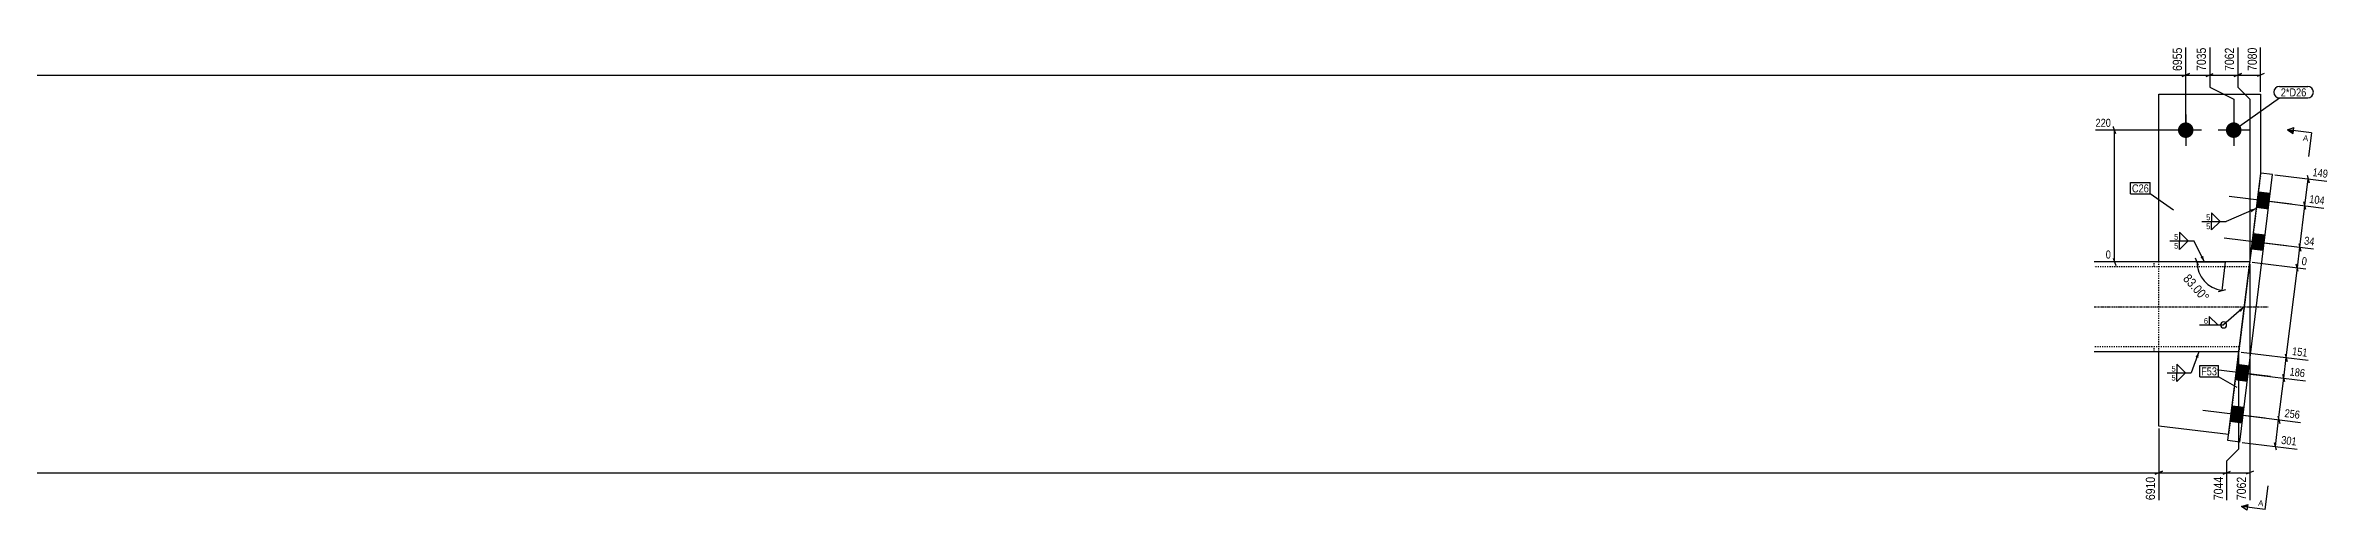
# Model space of a CAD drawing. Header units: millimetres. Extents: x 26 to 42769, y 7 to 1475.
# Drawn here: x 19562 to 23377, y 10 to 785 of the extents above; entities that cross this region are included whole.
import ezdxf

# ---------------------------------------------------------------- set-up
doc = ezdxf.new("R2010")
doc.units = ezdxf.units.MM
doc.linetypes.add('DXK_LINE_DOT2', pattern=[3.9198, 1.9599, -1.9599])
doc.linetypes.add('DXK_LINE_DOT3', pattern=[5.9187, 2.979, -0.9799, 0.9799, -0.9799])
for name, color, linetype in [('MÅLSÆTNING', 7, 'Continuous'), ('STÅL', 7, 'Continuous'), ('TEKST', 7, 'Continuous')]:
    doc.layers.add(name, color=color, linetype=linetype)
doc.styles.add('Arial', font='ARIAL.TTF', dxfattribs={"height": 0.2})
doc.styles.add('Arial Narrow', font='ARIALN.TTF', dxfattribs={"height": 0.2})

msp = doc.modelspace()

# ---------------------------------------------------------------- hatches: boundary and pattern name
at = {"layer": 'STÅL', "linetype": 'Continuous'}
for points in [[(23148.5, 644.3, -1), (23122.5, 644.3, -1)], [(23228.5, 644.3, -1), (23202.5, 644.3, -1)], [(23256.7, 540.8), (23253.5, 515), (23273.4, 512.6), (23276.6, 538.4)], [(23256.7, 540.8), (23253.5, 515), (23273.4, 512.6), (23276.6, 538.4)], [(23248.2, 471.3), (23245, 445.5), (23264.9, 443.1), (23268, 468.9)], [(23248.2, 471.3), (23245, 445.5), (23264.9, 443.1), (23268, 468.9)], [(23221.4, 253), (23218.2, 227.2), (23238.1, 224.7), (23241.2, 250.5)], [(23221.4, 253), (23218.2, 227.2), (23238.1, 224.7), (23241.2, 250.5)], [(23212.8, 183.5), (23209.7, 157.7), (23229.5, 155.3), (23232.7, 181.1)], [(23212.8, 183.5), (23209.7, 157.7), (23229.5, 155.3), (23232.7, 181.1)]]:
    msp.add_hatch(color=96, dxfattribs=at).paths.add_polyline_path(points)
at = {"layer": 'TEKST', "linetype": 'Continuous'}
for points in [[(23243.2, 511.8), (23253.3, 513.4), (23245.1, 507.2)], [(23224, 344.5), (23233.2, 349.3), (23227.3, 340.8)]]:
    msp.add_hatch(color=3, dxfattribs=at).paths.add_polyline_path(points)

# ---------------------------------------------------------------- linework, layer by layer
at = {"layer": 'MÅLSÆTNING', "color": 7, "linetype": 'Continuous'}
for p, q in [((23135.5, 648.3), (23135.5, 782.1)), ((23175.5, 782.1), (23175.5, 716.3)), ((23175.5, 782.1), (23175.5, 716.3)), ((23222.4, 782.1), (23222.4, 716.3)), ((23260.5, 708.3), (23260.5, 782.1)), ((23141.5, 738.7), (23129.5, 733.9)), ((23135.5, 736.3), (23175.5, 736.3)), ((23169.5, 733.9), (23181.5, 738.7)), ((23216.4, 733.9), (23228.4, 738.7)), ((23222.4, 736.3), (23260.5, 736.3)), ((23266.5, 738.7), (23254.5, 733.9)), ((23175.5, 716.3), (23215.5, 696.3)), ((23175.5, 716.3), (23215.5, 696.3)), ((23215.5, 696.3), (23215.5, 648.3)), ((23215.5, 696.3), (23215.5, 648.3)), ((23222.4, 716.3), (23242.4, 696.3)), ((23222.4, 716.3), (23242.4, 696.3)), ((23242.4, 696.3), (23242.4, 428.3)), ((23242.4, 696.3), (23242.4, 428.3)), ((23018.9, 638.3), (23014.1, 650.3)), ((23131.5, 644.3), (22984.9, 644.3)), ((23016.5, 424.3), (23016.5, 644.3)), ((23284.4, 569.6), (23371.3, 559)), ((23334.5, 518.2), (23340, 562.8)), ((23338.3, 569.1), (23341.6, 556.6)), ((23278.9, 525), (23365.8, 514.3)), ((23278.9, 525), (23365.8, 514.3)), ((23326, 448.7), (23334.5, 518.2)), ((23336.1, 511.9), (23332.8, 524.4)), ((23336.1, 511.9), (23332.8, 524.4)), ((23061.2, 424.3), (23001.9, 424.3)), ((23014.1, 430.3), (23018.9, 418.3)), ((23156.5, 418.3), (23151.7, 430.3)), ((23238.4, 424.3), (23154.1, 424.3)), ((23154.1, 424.3), (23202.1, 424.3)), ((23196.3, 376.6), (23202.1, 424.3)), ((23242.4, 420.3), (23242.4, 26.6)), ((23246.4, 423.8), (23336.2, 412.7)), ((23246.4, 423.8), (23336.2, 412.7)), ((23270.4, 455.5), (23348.8, 445.9)), ((23270.4, 455.5), (23348.8, 445.9)), ((23323.4, 408.3), (23320.1, 420.8)), ((23323.4, 408.3), (23320.1, 420.8)), ((23321.8, 414.5), (23326, 448.7)), ((23324.3, 454.9), (23327.6, 442.4)), ((23324.3, 454.9), (23327.6, 442.4)), ((23303.3, 264.5), (23321.8, 414.5)), ((23190, 375), (23202.5, 378.3)), ((23224, 112.4), (23224, 270.3)), ((23224, 112.4), (23224, 270.3)), ((23228, 273.8), (23339.8, 260)), ((23228, 273.8), (23339.8, 260)), ((23301.7, 270.8), (23305, 258.3)), ((23301.7, 270.8), (23305, 258.3)), ((23243.6, 237.1), (23335.6, 225.9)), ((23243.6, 237.1), (23335.6, 225.9)), ((23290.6, 160.8), (23299.1, 230.3)), ((23300.8, 224.1), (23297.5, 236.6)), ((23300.8, 224.1), (23297.5, 236.6)), ((23299.1, 230.3), (23303.3, 264.5)), ((23235.1, 167.7), (23327, 156.4)), ((23235.1, 167.7), (23327, 156.4)), ((23285.1, 116.2), (23290.6, 160.8)), ((23289, 167.1), (23292.3, 154.6)), ((23289, 167.1), (23292.3, 154.6)), ((23090.5, 146.2), (23090.5, 26.6)), ((23090.5, 146.2), (23090.5, 26.6)), ((23229.6, 123), (23321.5, 111.7)), ((23286.8, 109.9), (23283.5, 122.4)), ((23204, 92.4), (23224, 112.4)), ((23204, 92.4), (23224, 112.4)), ((23204, 26.6), (23204, 92.4)), ((19450.5, 72.4), (23090.5, 72.4)), ((23096.5, 74.8), (23084.5, 70)), ((23084.5, 70), (23096.5, 74.8)), ((23198, 70), (23210, 74.8)), ((23204, 72.4), (23242.4, 72.4)), ((23248.4, 74.8), (23236.4, 70))]:
    msp.add_line(p, q, dxfattribs=at)
msp.add_arc((23202.1, 424.3), 48, 180, 263, dxfattribs=at)
at = {"layer": 'STÅL', "color": 2, "linetype": 'Continuous'}
for p, q in [((23090.5, 424.3), (23090.5, 704.3)), ((23090.5, 704.3), (23260.5, 704.3)), ((23260.5, 704.3), (23260.5, 571.5)), ((23205.8, 125.9), (23260.6, 572.6)), ((23280.5, 570.1), (23260.6, 572.6)), ((23225.6, 123.5), (23280.5, 570.1)), ((23242.4, 424.3), (22982.5, 424.3)), ((23224, 274.3), (22982.5, 274.3)), ((23090.5, 150.2), (23090.5, 274.3)), ((23207, 135.9), (23090.5, 150.2)), ((23225.6, 123.5), (23205.8, 125.9))]:
    msp.add_line(p, q, dxfattribs=at)
at = {"layer": 'STÅL', "color": 96, "linetype": 'Continuous'}
for p, q in [((23135.5, 670.3), (23135.5, 618.3)), ((23215.5, 670.3), (23215.5, 618.3)), ((23161.5, 644.3), (23109.5, 644.3)), ((23241.5, 644.3), (23189.5, 644.3)), ((23276.6, 538.4), (23256.7, 540.8)), ((23276.6, 538.4), (23256.7, 540.8)), ((23312.2, 520.9), (23208, 533.7)), ((23312.2, 520.9), (23208, 533.7)), ((23273.4, 512.6), (23253.5, 515)), ((23273.4, 512.6), (23253.5, 515)), ((23303.7, 451.4), (23199.5, 464.2)), ((23303.7, 451.4), (23199.5, 464.2)), ((23268, 468.9), (23248.2, 471.3)), ((23268, 468.9), (23248.2, 471.3)), ((23264.9, 443.1), (23245, 445.5)), ((23264.9, 443.1), (23245, 445.5)), ((23276.9, 233.1), (23172.6, 245.9)), ((23276.9, 233.1), (23172.6, 245.9)), ((23241.2, 250.5), (23221.4, 253)), ((23241.2, 250.5), (23221.4, 253)), ((23238.1, 224.7), (23218.2, 227.2)), ((23238.1, 224.7), (23218.2, 227.2)), ((23268.3, 163.6), (23164.1, 176.4)), ((23268.3, 163.6), (23164.1, 176.4)), ((23229.5, 155.3), (23209.7, 157.7)), ((23229.5, 155.3), (23209.7, 157.7)), ((23232.7, 181.1), (23212.8, 183.5)), ((23232.7, 181.1), (23212.8, 183.5))]:
    msp.add_line(p, q, dxfattribs=at)
at = {"layer": 'STÅL', "color": 7, "linetype": 'DXK_LINE_DOT2'}
for p, q in [((23260.5, 571.5), (23207, 135.9)), ((23082.5, 416.3), (23082.5, 424.3)), ((23090.5, 274.3), (23090.5, 424.3)), ((23242.4, 424.3), (23224, 274.3)), ((23241.4, 416.3), (22982.5, 416.3)), ((23225, 282.3), (22982.5, 282.3)), ((23224, 274.3), (22982.5, 274.3)), ((23082.5, 274.3), (23082.5, 282.3))]:
    msp.add_line(p, q, dxfattribs=at)
at = {"layer": 'STÅL', "color": 7, "linetype": 'DXK_LINE_DOT3'}
msp.add_line((22982.5, 349.3), (23273.2, 349.3), dxfattribs=at)
at = {"layer": 'TEKST', "color": 3, "linetype": 'Continuous'}
msp.add_line((23253.3, 513.4), (23202.7, 492), dxfattribs=at)
for start, end in [(90, 270), (270, 90)]:
    msp.add_arc((23198.7, 319.1), 5, start, end, dxfattribs=at)

# ---------------------------------------------------------------- wipeouts: each hides what was drawn before it
at = {"color": 0}
for points in [[(23336.8, 700.7), (23336.8, 714.7), (23294.2, 714.7), (23294.2, 700.7)], [(23176.5, 493.2), (23176.5, 504.8), (23168.8, 504.8), (23168.8, 493.2)], [(23123, 460.7), (23123, 472.3), (23115.3, 472.3), (23115.3, 460.7)], [(23118.5, 240.4), (23118.5, 252), (23110.8, 252), (23110.8, 240.4)]]:
    msp.add_wipeout(points, dxfattribs=at).dxf.layer = 'TEKST'
at = {"color": 0, "linetype": 'Continuous'}
msp.add_wipeout([(23339.5, 625.7), (23340.7, 635.6), (23331.9, 636.7), (23330.7, 626.8)], dxfattribs=at).dxf.layer = 'TEKST'

# ---------------------------------------------------------------- next in the draw order: hatches: boundary and pattern name
at = {"layer": 'TEKST', "linetype": 'Continuous'}
msp.add_hatch(color=30, dxfattribs=at).paths.add_polyline_path([(23315.5, 643.7), (23314.9, 638.8), (23305.6, 645)])

# ---------------------------------------------------------------- next in the draw order: linework, layer by layer
at = {"layer": 'TEKST', "color": 30, "linetype": 'Continuous'}
for p, q in [((23305.6, 645), (23316.1, 648.7)), ((23314.9, 638.8), (23316.1, 648.7)), ((23305.6, 645), (23314.9, 638.8))]:
    msp.add_line(p, q, dxfattribs=at)
at = {"layer": 'TEKST', "color": 7, "linetype": 'Continuous'}
msp.add_line((23345.3, 640.1), (23305.6, 645), dxfattribs=at)
at = {"layer": 'TEKST', "color": 3, "linetype": 'Continuous'}
for p, q in [((23192.9, 492), (23178.6, 506.3)), ((23178.6, 506.3), (23178.6, 492)), ((23139.3, 459.5), (23125, 473.8)), ((23125, 473.8), (23125, 459.5)), ((23125, 459.5), (23139.3, 459.5)), ((23178.6, 492), (23192.9, 492)), ((23134.8, 239.2), (23120.6, 253.5)), ((23120.6, 253.5), (23120.6, 239.2)), ((23120.6, 239.2), (23134.8, 239.2))]:
    msp.add_line(p, q, dxfattribs=at)

# ---------------------------------------------------------------- next in the draw order: texts
at = {"layer": 'TEKST', "color": 3, "linetype": 'Continuous', "style": 'Arial'}
msp.add_text('A', height=9.55, rotation=-7.0015, dxfattribs=at).set_placement((23330.7, 626.8))

# ---------------------------------------------------------------- next in the draw order: wipeouts: each hides what was drawn before it
at = {"color": 0, "linetype": 'Continuous'}
for points in [[(23257.3, 785.3), (23234.9, 785.3), (23234.9, 739.9), (23257.3, 739.9)], [(23013.3, 647.1), (23013.3, 666.7), (19564.1, 666.7), (19564.1, 647.1)], [(23374.4, 561.4), (23376.8, 580.9), (23345.9, 584.7), (23343.5, 565.2)], [(23369, 516.8), (23371.4, 536.2), (23340.4, 540), (23338, 520.6)], [(23352, 448.3), (23354.4, 467.8), (23331.9, 470.5), (23329.5, 451.1)], [(23013.3, 427.1), (23013.3, 446.7), (22999.1, 446.7), (22999.1, 427.1)], [(23340.3, 262.8), (23342.7, 282.2), (23311.8, 286), (23309.4, 266.6)], [(23327.6, 159.1), (23330, 178.6), (23299.1, 182.4), (23296.7, 162.9)], [(23322.1, 114.5), (23324.5, 133.9), (23293.6, 137.7), (23291.2, 118.3)], [(23239.2, 68.8), (23216.8, 68.8), (23216.8, 23.4), (23239.2, 23.4)]]:
    msp.add_wipeout(points, dxfattribs=at).dxf.layer = 'MÅLSÆTNING'
at = {"color": 0}
for points, layer in [([(23164.5, 351.7), (23181.3, 366.6), (23142.3, 410.6), (23125.5, 395.8)], 'MÅLSÆTNING'), ([(23336.8, 700.7), (23336.8, 714.7), (23294.2, 714.7), (23294.2, 700.7)], 'TEKST'), ([(23073.8, 540.4), (23073.8, 554.4), (23045.7, 554.4), (23045.7, 540.4)], 'TEKST'), ([(23172.5, 320.3), (23172.5, 331.9), (23164.9, 331.9), (23164.9, 320.3)], 'TEKST'), ([(23187.6, 234.9), (23187.6, 248.9), (23161.2, 248.9), (23161.2, 234.9)], 'TEKST')]:
    msp.add_wipeout(points, dxfattribs=at).dxf.layer = layer

# ---------------------------------------------------------------- next in the draw order: hatches: boundary and pattern name
at = {"layer": 'TEKST', "linetype": 'Continuous'}
msp.add_hatch(color=3, dxfattribs=at).paths.add_polyline_path([(23164.5, 434.3), (23166.7, 424.3), (23160, 432.1)])

# ---------------------------------------------------------------- next in the draw order: linework, layer by layer
at = {"layer": 'MÅLSÆTNING', "color": 7, "linetype": 'Continuous'}
for p, q in [((23222.4, 782.1), (23222.4, 716.3)), ((23175.5, 736.3), (23222.4, 736.3)), ((23228.4, 738.7), (23216.4, 733.9)), ((23204, 26.6), (23204, 92.4)), ((23090.5, 72.4), (23204, 72.4)), ((23198, 70), (23210, 74.8))]:
    msp.add_line(p, q, dxfattribs=at)
at = {"layer": 'TEKST', "color": 7, "linetype": 'Continuous'}
for p, q in [((23215.5, 644.3), (23291.8, 698.3)), ((23291.8, 717.1), (23339.2, 717.1)), ((23291.8, 698.3), (23339.2, 698.3)), ((23345.3, 640.1), (23340.4, 600.4))]:
    msp.add_line(p, q, dxfattribs=at)
at = {"layer": 'TEKST', "color": 3, "linetype": 'Continuous'}
for p, q in [((23166.7, 424.3), (23149.2, 459.5)), ((23233.2, 349.3), (23198.7, 319.1)), ((23158.7, 319.1), (23198.7, 319.1)), ((23188.9, 319.1), (23174.6, 333.4)), ((23174.6, 333.4), (23174.6, 319.1)), ((23174.6, 319.1), (23188.9, 319.1))]:
    msp.add_line(p, q, dxfattribs=at)
at = {"layer": 'TEKST', "color": 7, "linetype": 'Continuous'}
for centre, start, end in [((23291.8, 707.7), 90, 270), ((23339.2, 707.7), 270, 90)]:
    msp.add_arc(centre, 9.4, start, end, dxfattribs=at)

# ---------------------------------------------------------------- next in the draw order: texts
at = {"layer": 'MÅLSÆTNING', "color": 3, "linetype": 'Continuous', "style": 'Arial Narrow'}
for s, height, rotation, p in [('7080', 15.27, 90.0002, (23254.1, 743.1)), ('149', 13.36, -7.0015, (23346.6, 567.7)), ('104', 13.36, -7.0015, (23341.1, 523)), ('34', 13.36, -7.0015, (23332.6, 453.5)), ('151', 13.36, -7.0015, (23312.5, 269)), ('256', 13.36, -7.0015, (23299.8, 165.4)), ('301', 13.36, -7.0015, (23294.3, 120.7)), ('7062', 15.27, 90.0002, (23236, 26.6))]:
    msp.add_text(s, height=height, rotation=rotation, dxfattribs=at).set_placement(p)
for s, height, p in [('220', 13.36, (22984.9, 649.9)), ('0', 13.4, (23001.9, 429.9))]:
    msp.add_text(s, height=height, dxfattribs=at).set_placement(p)
at = {"layer": 'MÅLSÆTNING', "color": 3, "style": 'Arial Narrow'}
msp.add_text('83.00°', height=15.27, rotation=-48.5009, dxfattribs=at).set_placement((23130.1, 395.5))
at = {"layer": 'TEKST', "color": 3, "style": 'Arial Narrow'}
for s, height, p in [('2*D26', 13.36, (23294.2, 700.7)), ('6', 9.54, (23165.7, 321.1))]:
    msp.add_text(s, height=height, dxfattribs=at).set_placement(p)

# ---------------------------------------------------------------- next in the draw order: wipeouts: each hides what was drawn before it
at = {"color": 0}
for points in [[(23073.8, 540.4), (23073.8, 554.4), (23045.7, 554.4), (23045.7, 540.4)], [(23187.6, 234.9), (23187.6, 248.9), (23161.2, 248.9), (23161.2, 234.9)]]:
    msp.add_wipeout(points, dxfattribs=at).dxf.layer = 'TEKST'
at = {"color": 0, "linetype": 'Continuous'}
for points in [[(23123, 445.7), (23123, 457.3), (23115.3, 457.3), (23115.3, 445.7)], [(23118.5, 225.4), (23118.5, 237), (23110.8, 237), (23110.8, 225.4)], [(23264.7, 16.4), (23265.9, 26.3), (23257.1, 27.4), (23255.9, 17.4)]]:
    msp.add_wipeout(points, dxfattribs=at).dxf.layer = 'TEKST'

# ---------------------------------------------------------------- next in the draw order: hatches: boundary and pattern name
at = {"layer": 'TEKST', "linetype": 'Continuous'}
for color, points in [(3, [(23151.7, 265.7), (23157.5, 274.3), (23156.4, 264)]), (30, [(23238.9, 19.5), (23238.3, 14.6), (23228.3, 15.8)])]:
    msp.add_hatch(color=color, dxfattribs=at).paths.add_polyline_path(points)

# ---------------------------------------------------------------- next in the draw order: linework, layer by layer
at = {"layer": 'TEKST', "color": 7, "linetype": 'Continuous'}
for p, q in [((23043.3, 556.8), (23076.2, 556.8)), ((23043.3, 538), (23043.3, 556.8)), ((23043.3, 538), (23076.2, 538)), ((23076.2, 538), (23076.2, 556.8)), ((23115.2, 510.5), (23076.2, 538)), ((23158.8, 251.3), (23190, 251.3)), ((23158.8, 232.5), (23158.8, 251.3)), ((23158.8, 232.5), (23190, 232.5)), ((23190, 232.5), (23190, 251.3)), ((23221.2, 214.5), (23190, 232.5)), ((23268, 10.9), (23272.9, 50.6)), ((23268, 10.9), (23228.3, 15.8))]:
    msp.add_line(p, q, dxfattribs=at)
at = {"layer": 'TEKST', "color": 3, "linetype": 'Continuous'}
for p, q in [((23109.1, 459.5), (23149.2, 459.5)), ((23125, 459.5), (23139.3, 459.5)), ((23139.3, 459.5), (23125, 445.2)), ((23125, 445.2), (23125, 459.5)), ((23157.5, 274.3), (23144.7, 239.2)), ((23104.6, 239.2), (23144.7, 239.2)), ((23120.6, 239.2), (23134.8, 239.2)), ((23134.8, 239.2), (23120.6, 224.9)), ((23120.6, 224.9), (23120.6, 239.2))]:
    msp.add_line(p, q, dxfattribs=at)
at = {"layer": 'TEKST', "color": 30, "linetype": 'Continuous'}
for p, q in [((23228.3, 15.8), (23238.9, 19.5)), ((23237.7, 9.6), (23228.3, 15.8)), ((23238.9, 19.5), (23237.7, 9.6))]:
    msp.add_line(p, q, dxfattribs=at)

# ---------------------------------------------------------------- next in the draw order: texts
at = {"layer": 'TEKST', "color": 3, "style": 'Arial Narrow'}
for s, height, p in [('C26', 13.36, (23045.7, 540.4)), ('5', 9.54, (23116.1, 461.5)), ('5', 9.54, (23111.6, 241.2)), ('F53', 13.36, (23161.2, 234.9))]:
    msp.add_text(s, height=height, dxfattribs=at).set_placement(p)
at = {"layer": 'TEKST', "color": 3, "linetype": 'Continuous', "style": 'Arial Narrow'}
for p in [(23116.1, 446.5), (23111.6, 226.2)]:
    msp.add_text('5', height=9.54, dxfattribs=at).set_placement(p)
at = {"layer": 'TEKST', "color": 3, "linetype": 'Continuous', "style": 'Arial'}
msp.add_text('A', height=9.55, rotation=-7.0015, dxfattribs=at).set_placement((23255.9, 17.4))

# ---------------------------------------------------------------- next in the draw order: wipeouts: each hides what was drawn before it
at = {"color": 0, "linetype": 'Continuous'}
for points, layer in [([(23219.2, 785.3), (23196.8, 785.3), (23196.8, 739.9), (23219.2, 739.9)], 'MÅLSÆTNING'), ([(23339.3, 415.2), (23341.7, 434.6), (23327.7, 436.4), (23325.3, 416.9)], 'MÅLSÆTNING'), ([(23336.2, 228.6), (23338.5, 248.1), (23307.6, 251.9), (23305.2, 232.4)], 'MÅLSÆTNING'), ([(23087.3, 68.8), (23064.9, 68.8), (23064.9, 23.4), (23087.3, 23.4)], 'MÅLSÆTNING'), ([(23200.8, 68.8), (23178.4, 68.8), (23178.4, 23.4), (23200.8, 23.4)], 'MÅLSÆTNING'), ([(23176.5, 478.2), (23176.5, 489.8), (23168.8, 489.8), (23168.8, 478.2)], 'TEKST')]:
    msp.add_wipeout(points, dxfattribs=at).dxf.layer = layer

# ---------------------------------------------------------------- next in the draw order: linework, layer by layer
at = {"layer": 'MÅLSÆTNING', "color": 7, "linetype": 'Continuous'}
msp.add_line((23169.5, 733.9), (23181.5, 738.7), dxfattribs=at)
at = {"layer": 'TEKST', "color": 3, "linetype": 'Continuous'}
for p, q in [((23162.6, 492), (23202.7, 492)), ((23178.6, 492), (23192.9, 492)), ((23192.9, 492), (23178.6, 477.7)), ((23178.6, 477.7), (23178.6, 492))]:
    msp.add_line(p, q, dxfattribs=at)

# ---------------------------------------------------------------- next in the draw order: texts
at = {"layer": 'MÅLSÆTNING', "color": 3, "linetype": 'Continuous', "style": 'Arial Narrow'}
for s, height, rotation, p in [('7062', 15.27, 90.0002, (23216, 743.1)), ('0', 13.4, -7.0015, (23328.4, 419.3)), ('186', 13.36, -7.0015, (23308.3, 234.8)), ('6910', 15.27, 90.0002, (23084.1, 26.6)), ('7044', 15.27, 90.0002, (23197.6, 26.6))]:
    msp.add_text(s, height=height, rotation=rotation, dxfattribs=at).set_placement(p)
at = {"layer": 'TEKST', "color": 3, "style": 'Arial Narrow'}
msp.add_text('5', height=9.54, dxfattribs=at).set_placement((23169.6, 494))
at = {"layer": 'TEKST', "color": 3, "linetype": 'Continuous', "style": 'Arial Narrow'}
msp.add_text('5', height=9.54, dxfattribs=at).set_placement((23169.6, 479))

# ---------------------------------------------------------------- next in the draw order: wipeouts: each hides what was drawn before it
at = {"color": 0, "linetype": 'Continuous'}
msp.add_wipeout([(23172.3, 785.3), (23149.9, 785.3), (23149.9, 739.9), (23172.3, 739.9)], dxfattribs=at).dxf.layer = 'MÅLSÆTNING'

# ---------------------------------------------------------------- next in the draw order: linework, layer by layer
at = {"layer": 'MÅLSÆTNING', "color": 7, "linetype": 'Continuous'}
for p, q in [((23135.5, 648.3), (23135.5, 782.1)), ((19450.5, 736.3), (23135.5, 736.3)), ((23129.5, 733.9), (23141.5, 738.7))]:
    msp.add_line(p, q, dxfattribs=at)

# ---------------------------------------------------------------- next in the draw order: texts
at = {"layer": 'MÅLSÆTNING', "color": 3, "linetype": 'Continuous', "style": 'Arial Narrow'}
msp.add_text('7035', height=15.27, rotation=90.0002, dxfattribs=at).set_placement((23169.1, 743.1))

# ---------------------------------------------------------------- next in the draw order: wipeouts: each hides what was drawn before it
at = {"color": 0, "linetype": 'Continuous'}
msp.add_wipeout([(23132.3, 785.3), (23109.9, 785.3), (23109.9, 739.9), (23132.3, 739.9)], dxfattribs=at).dxf.layer = 'MÅLSÆTNING'

# ---------------------------------------------------------------- next in the draw order: texts
at = {"layer": 'MÅLSÆTNING', "color": 3, "linetype": 'Continuous', "style": 'Arial Narrow'}
msp.add_text('6955', height=15.27, rotation=90.0002, dxfattribs=at).set_placement((23129.1, 743.1))

doc.saveas('drawing.dxf')
